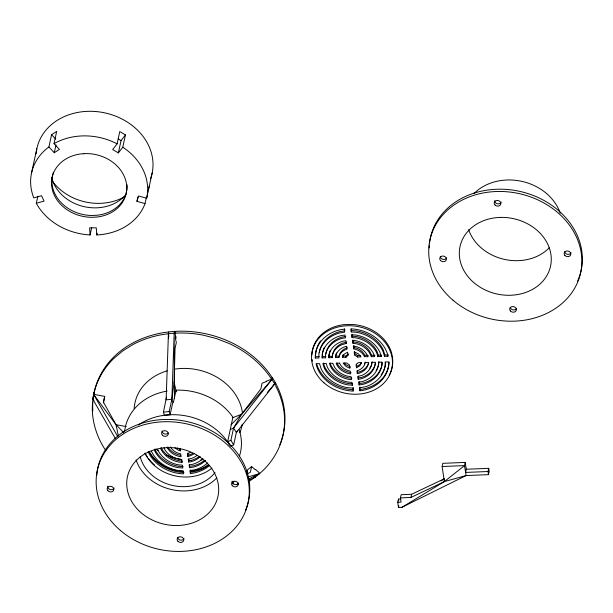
<?xml version="1.0" encoding="UTF-8"?>
<svg xmlns="http://www.w3.org/2000/svg" width="613" height="613" viewBox="0 0 613 613"><rect width="100%" height="100%" fill="white"/><g stroke="black" fill="none" stroke-linecap="round" stroke-linejoin="round"><path stroke-width="0.92" d="M168.422 338.445L168.429 333.74L174.169 333.166L174.567 331.342L168.828 331.917L168.353 333.771L168.943 336.361M174.521 398.144L174.169 333.166L171.878 399.262L169.196 411.553L170.123 414.748L164.376 415.323L163.456 412.135L166.483 397.14M322.185 357.877L322.216 354.567A30.305 25.24 12.3 0 1 340.698 335.702L345.042 335.02L345.456 337.855L341.962 338.399A26.941 22.436 12.3 0 0 325.526 355.165L325.503 357.8L322.185 357.877L322.515 353.195M328.829 357.716L328.844 355.77A23.57 19.631 12.3 0 1 343.219 341.096L345.87 340.682L346.268 343.426L341.862 344.713A20.206 16.827 12.3 0 0 332.606 354.467L332.139 357.632L328.829 357.716L329.135 354.406A23.57 19.631 12.3 0 1 330.384 350.307M335.464 357.548L335.464 356.973A16.835 14.022 12.3 0 1 345.732 346.491L346.697 346.345L346.996 349.188A13.471 11.218 12.3 0 0 339.702 354.789L338.813 357.471L335.464 357.548L335.763 355.609A16.835 14.022 12.3 0 1 336.529 352.958M378.834 361.678L378.826 363.432A26.941 22.436 12.3 0 1 376.129 370.474M382.152 362.375L382.137 364.038A30.305 25.24 12.3 0 1 363.655 382.903L359.402 383.562L359.103 384.926L363.356 384.267A30.305 25.24 12.3 0 0 381.838 365.402L381.868 362.084L378.55 362.168L378.527 364.796A26.941 22.436 12.3 0 1 362.091 381.57L358.682 382.098L359.103 384.926M385.47 362.237L385.447 364.635A33.677 28.052 12.3 0 1 381.171 374.773M170.123 414.748L172.805 402.457L171.878 399.262L174.077 382.129L175.065 348.314L176.314 342.567L175.356 338.345L175.747 336.522M168.429 333.74L166.131 399.845L171.878 399.262M93.069 399.753L93.245 398.044C90.755 411.453 93.375 425.476 98.739 437.889A96.816 80.64 12.3 0 0 105.865 450.708M332.139 357.632L332.905 353.103A20.206 16.827 12.3 0 1 342.161 343.349L346.567 342.062L346.268 343.426M372.099 361.754L371.746 364.13A20.206 16.827 12.3 0 1 369.777 368.106M123.872 432.793L116.033 424.702L93.613 394.381L92.808 399.224L115.29 438.471M93.935 400.741L92.808 399.224L94.011 392.558L93.774 394.328L104.685 396.396L103.52 402.879M168.353 333.771L163.372 334.422A96.816 80.64 12.3 0 0 133.136 344.437L122.73 350.912L113.604 358.62A96.816 80.64 12.3 0 0 94.019 392.994L93.774 394.328L94.417 391.171A96.816 80.64 12.3 0 1 163.771 332.598L168.744 331.947M271.597 379.156L271.988 377.34L269.36 373.47A96.816 80.64 12.3 0 0 176.935 331.273L175.333 331.38L174.935 333.204L176.536 333.089A96.816 80.64 12.3 0 1 203.294 335.173L216.366 338.545L228.894 343.395A96.816 80.64 12.3 0 1 268.961 375.294L271.597 379.156L266.218 381.24M93.973 393.423L94.164 392.512M31.478 173.287L36.841 148.706M91.628 227.89L90.096 234.917L89.322 234.894A58.932 49.086 12.3 0 1 36.619 203.861L36.32 203.271L37.853 196.252M48.91 146.982L51.584 134.691L56.695 131.374L54.021 143.664L59.4 149.411L54.296 152.729L48.91 146.982L48.358 147.365A58.932 49.086 12.3 0 0 33.539 197.279L33.792 197.876L41.538 195.723L44.067 201.118L36.32 203.271M54.296 152.729L56.013 144.829M146.392 197.447L144.852 204.183A58.932 49.086 12.3 0 1 97.459 234.917L96.77 234.932L97.153 233.178M117.098 143.856L119.773 131.565L125.458 134.906L122.776 147.197L118.363 152.905L112.677 149.564L117.098 143.856L116.455 143.503A58.932 49.086 12.3 0 0 54.595 143.319L54.021 143.664M118.363 152.905L121.045 140.615L125.458 134.906M145.051 203.593L136.937 201.37L137.894 196.988M147.35 193.057L147.733 191.302M136.937 201.37L138.538 195.991L146.653 198.214L152.162 173.035M104.685 396.396L103.428 402.143L116.033 424.702L118.332 435.766M124.401 431.613L125.673 425.744A58.932 49.086 12.3 0 1 167.15 391.071M173.395 402.465L176.077 390.174L176.766 390.136A58.932 49.086 12.3 0 1 232.534 416.671L232.902 417.238L227.63 441.758L229.929 445.544M174.943 447.796L178.383 450.241L180.299 450.846L180.597 449.482L177.188 448.011M160.767 448.8A23.57 19.631 12.3 0 0 179.241 462.141L181.977 462.332L182.276 460.968L179.54 460.777A23.57 19.631 12.3 0 1 161.066 447.436M194.505 453.336A16.835 14.022 12.3 0 1 188.743 456.256L187.785 456.401L187.808 453.153M200.29 456.723A23.57 19.631 12.3 0 1 191.264 461.65L188.681 462.056L188.704 458.861M205.593 460.516A30.305 25.24 12.3 0 1 193.777 467.045L189.532 467.711L189.547 464.455M209.761 465.351A37.041 30.857 12.3 0 1 191.731 473.428L190.405 473.481L190.367 469.91M230.388 446.302L233.66 444.846L230.902 440.31L233.584 428.02L241.576 414.273L260.839 388.971L262.088 383.225L266.517 381.516M233.66 444.846L236.342 432.556L237.285 430.939M246.656 473.926L247.552 469.819L251.606 466.516L255.223 469.688M251.606 466.516L250.349 472.263L247.047 474.01M273.206 384.941L274.747 384.343L275.099 382.129L272.341 377.593L271.95 379.416L233.584 428.02L230.312 429.468M315.343 358.046L315.243 357.394A37.041 30.857 12.3 0 1 342.751 329.319L344.2 329.258L344.629 332.192L339.441 332.997A33.677 28.052 12.3 0 0 318.906 353.962L318.867 357.961L315.343 358.046L315.542 356.023A37.041 30.857 12.3 0 1 316.86 348.077M325.503 357.8L325.802 356.429L322.484 356.513M338.813 357.471L340 353.425A13.471 11.218 12.3 0 1 347.287 347.824M345.916 357.295L346.215 355.931L348.291 353.87L347.992 355.233L345.916 357.295L342.345 357.379L343.157 354.582M351.563 330.56L356.919 330.936A33.677 28.052 12.3 0 1 383.309 349.992L384.811 354.973L388.182 354.889L387.883 356.253L384.52 356.337L383.01 351.356A33.677 28.052 12.3 0 0 356.62 332.3L351.264 331.924L351.349 329.089M381.478 355.057L381.179 356.421L377.846 356.505L376.811 353.08A26.941 22.436 12.3 0 0 355.701 337.84L352.092 337.587L352.115 334.33M374.811 355.218L374.512 356.59L371.34 356.666L369.325 352.513A20.206 16.827 12.3 0 0 357.072 343.908L352.912 343.203L352.935 339.977M354.046 347.533L354.161 347.548A13.471 11.218 12.3 0 1 364.72 355.165L368.145 355.387L367.846 356.751L364.421 356.528A13.471 11.218 12.3 0 0 353.862 348.912L353.77 345.648M349.87 368.068L349.425 365.003L346.621 362.957L343.05 363.042L345.717 366.16L347.954 367.463L349.87 368.068L350.169 366.697M354.628 354.958L354.184 351.9L358.337 353.801L361.003 356.919L357.433 357.011L354.628 354.958L354.59 351.303M357.433 357.011L357.731 355.64L354.927 353.594M352.375 385.209L351.962 382.382L348.353 382.129A26.941 22.436 12.3 0 1 327.242 366.88L326.208 363.463L322.875 363.54L324.147 367.746A30.305 25.24 12.3 0 0 347.893 384.895L352.375 385.209L352.674 383.845L348.192 383.531A30.305 25.24 12.3 0 1 324.438 366.382L323.426 363.019M356.505 367.777L356.061 364.735L358.138 362.674L361.708 362.582L359.831 365.815L356.505 367.777L356.467 364.13M357.356 373.624L357.057 370.773A13.471 11.218 12.3 0 0 364.352 365.172L365.241 362.498L368.597 362.413L368.589 362.996A16.835 14.022 12.3 0 1 358.321 373.47L357.356 373.624L357.379 370.375M358.253 379.271L357.839 376.528L362.191 375.248A20.206 16.827 12.3 0 0 371.447 365.501L371.915 362.329L375.233 362.252L375.21 364.199A23.57 19.631 12.3 0 1 360.835 378.872L358.253 379.271L358.276 376.075M364.513 356.835L364.812 355.471M359.977 390.703L359.532 387.753L364.612 386.964A33.677 28.052 12.3 0 0 385.148 365.999L385.186 362.007L388.711 361.915L388.811 362.574A37.041 30.857 12.3 0 1 361.302 390.65L359.977 390.703L359.938 387.125M371.34 356.666L371.639 355.302L369.624 351.149A20.206 16.827 12.3 0 0 357.371 342.537L353.211 341.839M377.846 356.505L378.144 355.142L377.11 351.716A26.941 22.436 12.3 0 0 356 336.468L352.391 336.215M384.52 356.337L384.811 354.973M488.699 468.34L488.002 471.52L465.604 472.431L466.301 469.244L488.699 468.34L489.197 471.458L488.5 474.646L466.102 475.558L401.806 507.349L398.488 507.48L397.73 502.269L398.427 499.082L400.91 498.982M397.73 502.269L401.048 502.139L400.427 497.894L401.124 494.706L411.599 494.277L444.172 478.837M398.488 507.48L398.841 505.886M400.427 497.894L410.902 497.465L411.599 494.277M401.806 507.349L444.333 481.619L442.119 466.508L442.816 463.321L465.213 462.409L466.301 469.244M444.678 480.025L444.333 481.619L410.902 497.465M465.213 462.409L464.524 465.596L466.102 475.558L444.333 481.619L464.524 465.596L442.119 466.508M148.645 188.643L149.334 185.923M146.653 198.214L146.806 197.608A58.932 49.086 12.3 0 0 123.389 147.587L122.776 147.197M364.651 363.808L365.241 362.022M342.345 357.379L344.23 354.153L347.548 352.184L347.992 355.233M361.494 362.651L360.122 364.451L356.804 366.413M231.04 424.778L241.576 414.273L271.95 379.416L274.701 383.953L236.342 432.556L233.584 428.02M267.268 392.489L274.701 383.953M248.832 480.201L255.606 476.883L259.659 473.581L248.081 476.906M255.269 477.083L249.07 481.374M440.939 480.906L444.21 478.929M236.802 484.783L238.495 483.956M248.656 478.975L259.659 473.581M274.747 384.343L275.881 383.792L275.137 382.527M227.63 441.758L230.902 440.31M232.825 417.66L241.576 414.273M253.82 477.397L255.606 476.883M344.92 330.828L339.74 331.633A33.677 28.052 12.3 0 0 319.204 352.598M345.747 336.491L342.253 337.027A26.941 22.436 12.3 0 0 325.825 353.801M357.655 372.26L358.62 372.106A16.835 14.022 12.3 0 0 368.704 362.521M358.551 377.907L361.134 377.501A23.57 19.631 12.3 0 0 375.508 362.827M188.084 455.038L189.042 454.892A16.835 14.022 12.3 0 0 192.842 453.314M188.98 460.685L191.562 460.286A23.57 19.631 12.3 0 0 199.187 456.539M189.831 466.34L194.076 465.681A30.305 25.24 12.3 0 0 204.581 460.309M163.456 412.135L169.196 411.553M353.517 389.607L352.069 389.669A37.041 30.857 12.3 0 1 316.729 364.153M360.275 389.339L361.601 389.286A37.041 30.857 12.3 0 0 389.086 362.099M183.946 472.393L182.498 472.454A37.041 30.857 12.3 0 1 148.875 451.321M190.697 472.117L192.03 472.064A37.041 30.857 12.3 0 0 208.581 465.19M315.634 356.682L319.166 356.597M329.12 356.352L332.438 356.268M335.755 356.184L339.112 356.099M342.644 356.015L346.215 355.931M357.731 355.64L360.406 355.578M371.639 355.302L374.014 355.241M378.144 355.142L380.65 355.08M351.019 372.528L350.031 372.459A16.835 14.022 12.3 0 1 336.836 362.927M351.847 378.183L349.111 377.991A23.57 19.631 12.3 0 1 330.637 364.658L330.108 362.896M183.103 466.631L178.621 466.309A30.305 25.24 12.3 0 1 154.867 449.16M116.033 424.702L126.278 426.564M349.533 366.497L346.016 364.796L344.215 363.08M118.271 138.867L121.182 140.706M255.514 469.451L259.912 473.313L263.261 470.263A96.816 80.64 12.3 0 0 284.187 413.4C283.122 403.683 280.064 394.243 275.482 385.615M51.584 134.691L55.775 139.159M93.613 394.381L117.964 436.9M163.947 447.743L165.158 450.233A20.206 16.827 12.3 0 0 177.41 458.838L181.571 459.543L181.977 462.332M381.179 356.421L379.907 352.214A30.305 25.24 12.3 0 0 356.161 335.066L351.678 334.752L352.092 337.587M374.512 356.59L373.715 353.946A23.57 19.631 12.3 0 0 355.241 340.606L352.506 340.414L352.912 343.203M367.846 356.751L367.516 355.67A16.835 14.022 12.3 0 0 354.322 346.138L353.333 346.069L353.747 348.904M175.333 331.38L175.716 333.081M174.567 331.342L176.1 338.292M174.077 382.129L176.299 391.853M312.086 359.609L312.346 361.203M488.002 471.52L488.5 474.646M359.118 381.677L359.402 383.562M188.681 462.056L188.268 459.306L192.62 458.034A20.206 16.827 12.3 0 0 196.75 455.582M189.532 467.711L189.103 464.884L192.52 464.347A26.941 22.436 12.3 0 0 202.941 458.616M190.405 473.481L189.961 470.539L195.041 469.75A33.677 28.052 12.3 0 0 207.608 462.999M387.883 356.253L387.623 354.444A37.041 30.857 12.3 0 0 352.276 328.928L350.835 328.989L351.264 331.924M398.427 499.082L398.68 500.821M344.598 328.629L344.812 330.093M353.195 387.408L353.41 388.88M187.785 456.401L187.486 453.559A13.471 11.218 12.3 0 0 190.52 452.294M179.961 448.555L180.299 450.846M96.77 234.932L96.272 227.852L89.636 227.837L90.096 234.917M211.906 468.102A40.749 33.937 12.3 0 1 144.952 453.16M166.966 447.076A16.835 14.022 12.3 0 0 180.161 456.608L181.149 456.677L180.62 453.835A13.471 11.218 12.3 0 1 170.414 446.908M154.568 450.532A30.305 25.24 12.3 0 0 178.322 467.681L182.804 467.995L182.39 465.16L178.781 464.907A26.941 22.436 12.3 0 1 157.671 449.666M148.177 451.819A37.041 30.857 12.3 0 0 182.199 473.818L183.647 473.757L183.218 470.822L177.862 470.447A33.677 28.052 12.3 0 1 151.472 451.39M180.452 455.237A16.835 14.022 12.3 0 1 168 447.099M390.19 373.102A40.749 33.937 12.3 0 0 392.764 362.398L392.565 357.624L391.577 352.866A40.749 33.937 12.3 0 0 352.299 324.438L343.885 324.645A40.749 33.937 12.3 0 0 311.887 354.835M389.853 373.823A40.749 33.937 12.3 0 1 389.109 375.24M322.691 352.276A30.305 25.24 12.3 0 1 324.185 347.786M317.159 347.234A37.041 30.857 12.3 0 1 320.599 340.843M473.941 193.601A49.668 41.37 12.3 0 1 522.207 181.448A49.668 41.37 12.3 0 1 560.236 213.293M549.409 247.637A46.304 38.565 12.3 0 1 504.353 259.368A46.304 38.565 12.3 0 1 468.639 229.614M429.506 243.438A77.115 64.235 12.3 0 1 522.552 192.03A77.115 64.235 12.3 0 1 577.63 281.091M429.215 247.928A77.115 64.235 12.3 0 1 429.345 245.231M516.652 308.339A3.364 2.804 12.3 0 1 513.165 309.894A3.364 2.804 12.3 0 1 510.231 307.312M446.67 257.889A3.364 2.804 12.3 0 1 443.13 259.36A3.364 2.804 12.3 0 1 440.272 256.724M501.219 202.068A3.364 2.804 12.3 0 1 497.45 203.754A3.364 2.804 12.3 0 1 494.683 200.673M571.063 252.832A3.364 2.804 12.3 0 1 567.523 254.295A3.364 2.804 12.3 0 1 564.665 251.667M216.826 477.872A46.304 38.565 12.3 0 1 171.763 489.603A46.304 38.565 12.3 0 1 136.055 459.85M96.754 475.466A77.115 64.235 12.3 0 1 188.398 421.882A77.115 64.235 12.3 0 1 245.407 510.499M184.069 538.582A3.364 2.804 12.3 0 1 180.582 540.13A3.364 2.804 12.3 0 1 177.647 537.555M114.079 488.124A3.364 2.804 12.3 0 1 110.118 489.496A3.364 2.804 12.3 0 1 107.689 486.224M168.261 432.947A3.364 2.804 12.3 0 1 164.437 433.881A3.364 2.804 12.3 0 1 162.1 430.908M238.472 483.067A3.364 2.804 12.3 0 1 234.511 484.431A3.364 2.804 12.3 0 1 232.082 481.167M36.113 153.802A58.932 49.086 12.3 0 1 104.992 112.915A58.932 49.086 12.3 0 1 150.514 178.797M124.11 196.988A50.511 42.075 12.3 0 1 51.584 180.03M125.849 194.62A41.255 34.359 12.3 0 1 83.897 206.596A41.255 34.359 12.3 0 1 51.684 177.471M126.607 191.448A37.883 31.554 12.3 0 1 97.475 215.201L92.279 215.5A37.883 31.554 12.3 0 1 52.327 176.529M52.473 175.808A37.883 31.554 12.3 0 1 53.461 172.276M127.129 184.85A37.883 31.554 12.3 0 1 126.745 190.727M275.881 383.792A96.816 80.64 12.3 0 1 279.789 444.793M92.824 410.817A96.816 80.64 12.3 0 1 92.808 402.32M242.258 424.227A54.726 45.577 12.3 0 1 239.844 432.625M202.589 459.673A54.726 45.577 12.3 0 1 200.75 459.942M191.371 460.463A54.726 45.577 12.3 0 1 188.528 460.348M181.908 459.589A54.726 45.577 12.3 0 1 166.422 454.984M158.123 450.586A54.726 45.577 12.3 0 1 155.809 449.038M134.155 408.618A54.726 45.577 12.3 0 1 167.104 370.85M174.268 369.21A54.726 45.577 12.3 0 1 242.556 413.852M239.17 429.667A58.932 49.086 12.3 0 1 239.461 456.103M233.829 481.496A58.932 49.086 12.3 0 1 232.909 483.91M138.377 425.024A58.932 49.086 12.3 0 1 229.216 444.371M208.114 464.915A37.883 31.554 12.3 0 1 190.344 471.32M183.387 471.489A37.883 31.554 12.3 0 1 149.718 452.478M215.002 472.539A41.255 34.359 12.3 0 1 162.315 481.925L159.786 480.63A41.255 34.359 12.3 0 1 140.178 456.608M154.438 464.876A41.255 34.359 12.3 0 1 148.315 458.332M147.304 456.9A41.255 34.359 12.3 0 1 145.112 453.183M83.805 153.725L81.207 153.878A37.883 31.554 12.3 0 0 51.906 187.563A37.883 31.554 12.3 0 0 91.881 217.316L97.076 217.025A37.883 31.554 12.3 0 0 126.378 183.341A37.883 31.554 12.3 0 0 86.402 153.579L83.805 153.725M500.453 217.4L497.273 217.577A46.304 38.565 12.3 0 0 459.421 256.104L459.758 258.824A46.304 38.565 12.3 0 0 511.188 295.236A46.304 38.565 12.3 0 0 550.957 254.755A46.304 38.565 12.3 0 0 500.453 217.4M167.862 447.636L164.69 447.812A46.304 38.565 12.3 0 0 126.837 486.347L127.175 489.059A46.304 38.565 12.3 0 0 178.598 525.471A46.304 38.565 12.3 0 0 218.366 484.99A46.304 38.565 12.3 0 0 167.862 447.636M353.218 390.979L351.778 391.033A37.041 30.857 12.3 0 1 316.431 365.517L316.17 363.708L319.534 363.624L321.043 368.612A33.677 28.052 12.3 0 0 347.433 387.661L352.789 388.044L353.218 390.979M332.713 363.302L329.541 363.379L330.338 366.022A23.57 19.631 12.3 0 0 348.812 379.363L351.548 379.554L351.142 376.765L346.981 376.06A20.206 16.827 12.3 0 1 334.729 367.448L332.713 363.302M339.541 363.134L336.208 363.21L336.537 364.298A16.835 14.022 12.3 0 0 349.732 373.823L350.72 373.892L350.192 371.057A13.471 11.218 12.3 0 1 339.633 363.432L339.541 363.134M323.94 382.765A40.749 33.937 12.3 0 0 391.293 370.765A40.749 33.937 12.3 0 0 340.851 326.415A40.749 33.937 12.3 0 0 323.94 382.765M453.015 300.224A77.115 64.235 12.3 0 0 579.89 275.766A77.115 64.235 12.3 0 0 482.96 193.018A77.115 64.235 12.3 0 0 453.015 300.224M564.818 255.337A3.364 2.804 12.3 0 0 570.565 255.108A3.364 2.804 12.3 0 0 567.071 250.978A3.364 2.804 12.3 0 0 564.818 255.337M495.066 205.041A3.364 2.804 12.3 0 0 500.721 204.344A3.364 2.804 12.3 0 0 496.806 200.482A3.364 2.804 12.3 0 0 495.066 205.041M440.425 260.402A3.364 2.804 12.3 0 0 446.172 260.165A3.364 2.804 12.3 0 0 442.67 256.035A3.364 2.804 12.3 0 0 440.425 260.402M510.43 310.975A3.364 2.804 12.3 0 0 516.154 310.615A3.364 2.804 12.3 0 0 512.545 306.561A3.364 2.804 12.3 0 0 510.43 310.975M120.432 530.46A77.115 64.235 12.3 0 0 247.3 506.001A77.115 64.235 12.3 0 0 150.377 423.254A77.115 64.235 12.3 0 0 120.432 530.46M232.235 485.573A3.364 2.804 12.3 0 0 237.982 485.343A3.364 2.804 12.3 0 0 234.488 481.213A3.364 2.804 12.3 0 0 232.235 485.573M162.483 435.276A3.364 2.804 12.3 0 0 168.138 434.579A3.364 2.804 12.3 0 0 164.223 430.724A3.364 2.804 12.3 0 0 162.483 435.276M107.842 490.638A3.364 2.804 12.3 0 0 113.589 490.4A3.364 2.804 12.3 0 0 110.087 486.27A3.364 2.804 12.3 0 0 107.842 490.638M177.847 541.21A3.364 2.804 12.3 0 0 183.571 540.858A3.364 2.804 12.3 0 0 179.961 536.796A3.364 2.804 12.3 0 0 177.847 541.21"/></g></svg>
